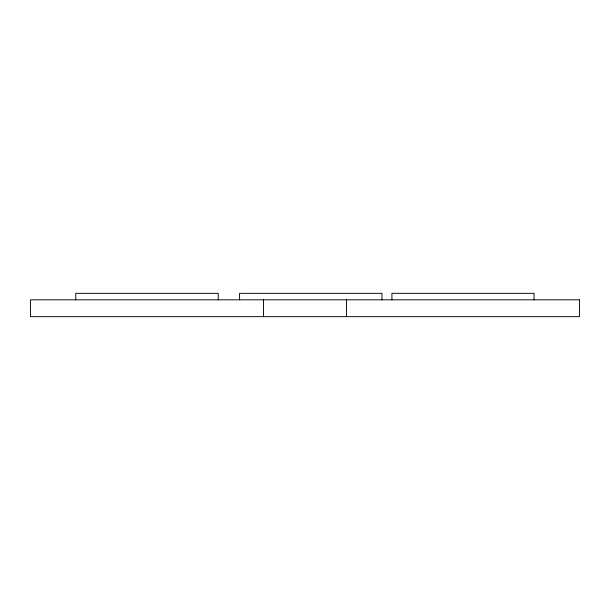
<?xml version="1.0" encoding="UTF-8"?>
<svg xmlns="http://www.w3.org/2000/svg" width="610" height="610" viewBox="0 0 610 610"><rect width="100%" height="100%" fill="white"/><g stroke="black" fill="none" stroke-linecap="round" stroke-linejoin="round"><path stroke-width="0.91" d="M534.078 299.823L534.078 293.341L391.925 293.341L391.925 299.823M381.967 299.823L381.967 293.341L239.577 293.341L239.577 299.823M346.503 299.823L346.503 316.659M263.497 299.823L263.497 316.659M218.235 299.823L218.235 293.341L75.762 293.341L75.762 299.823M579.5 299.823L30.5 299.823L30.5 316.659L579.5 316.659L579.5 299.823"/></g></svg>
